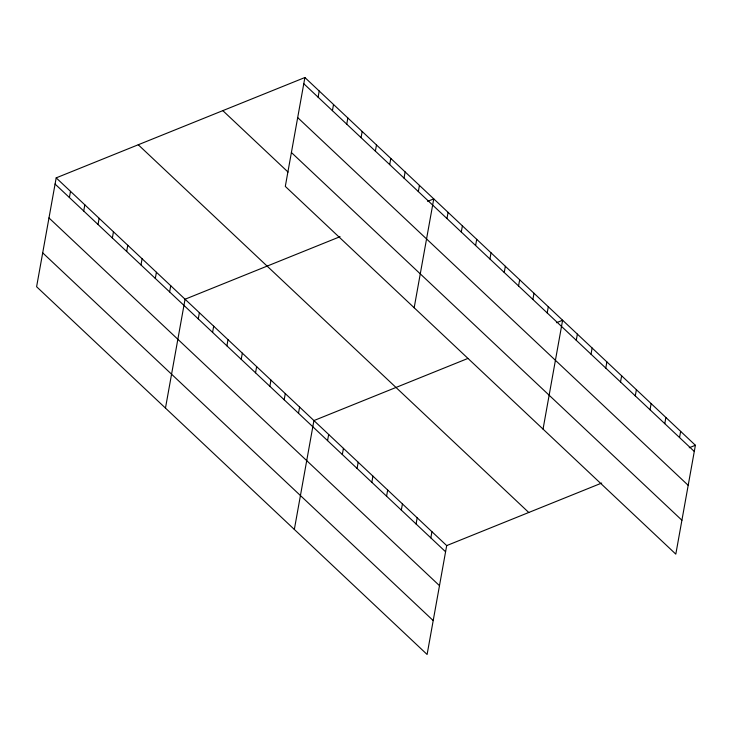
<?xml version="1.0" encoding="UTF-8"?>
<svg xmlns="http://www.w3.org/2000/svg" width="732" height="732" viewBox="0 0 732 732"><rect width="100%" height="100%" fill="white"/><g stroke="black" fill="none" stroke-linecap="round" stroke-linejoin="round"><path stroke-width="1.1" d="M56.19 177.867L36.6 286.734L427.104 654.472L446.694 545.596L56.19 177.867L304.896 77.528L695.4 445.266L675.81 554.133L285.306 186.404L304.896 77.528M69.394 197.53L70.51 191.354M83.713 211.017L84.83 204.841M98.033 224.495L99.14 218.319M112.353 237.982L113.46 231.806M126.673 251.46L127.78 245.284M140.992 264.947L142.1 258.771M155.303 278.435L156.419 272.258M169.623 291.912L170.739 285.736M165.469 408.09L185.059 299.223L340.06 236.683M198.262 318.877L199.379 312.701M212.582 332.365L213.689 326.188M226.902 345.852L228.009 339.675M241.221 359.33L242.329 353.153M255.541 372.817L256.648 366.641M318.1 97.191L319.216 91.015M269.852 386.295L270.968 380.118M332.42 110.678L333.527 104.502M284.172 399.782L285.288 393.606M346.739 124.156L347.846 117.98M298.491 413.269L299.608 407.093M361.059 137.643L362.166 131.467M294.337 529.437L313.927 420.571L467.867 358.46M375.379 151.121L376.486 144.945M327.561 440.637L328.677 434.46M389.689 164.609L390.806 158.432M342.32 454.535L343.427 448.359M404.009 178.096L405.125 171.919M357.07 468.425L358.177 462.249M418.329 191.574L419.445 185.397M371.819 482.315L372.936 476.139M414.175 307.751L433.765 198.884L427.607 201.364M386.578 496.204L387.685 490.028M446.968 218.539L448.076 212.362M401.328 510.103L402.435 503.927M461.288 232.026L462.395 225.849M416.078 523.993L417.194 517.817M475.608 245.513L476.715 239.337M430.828 537.883L431.944 531.707M489.928 258.991L491.035 252.815M504.238 272.478L505.354 266.302M518.558 285.956L519.674 279.78M532.878 299.443L533.994 293.267M547.197 312.93L548.305 306.754M543.043 429.098L562.624 320.232L556.476 322.721M576.267 340.298L577.383 334.121M591.017 354.197L592.133 348.02M605.776 368.086L606.883 361.91M620.526 381.976L621.642 375.8M635.275 395.875L636.392 389.689M650.034 409.764L651.141 403.588M664.784 423.654L665.891 417.478M679.534 437.544L680.65 431.368M446.694 545.596L601.704 483.065M689.242 447.746L695.4 445.266M303.78 83.704L694.293 451.443M297.686 117.596L688.19 485.325M291.4 152.512L681.913 520.242M222.821 110.642L288.051 172.066M138.256 144.762L528.769 512.492M55.074 184.043L445.587 551.772M48.98 217.935L439.484 585.664M42.694 252.851L433.207 620.58"/></g></svg>
